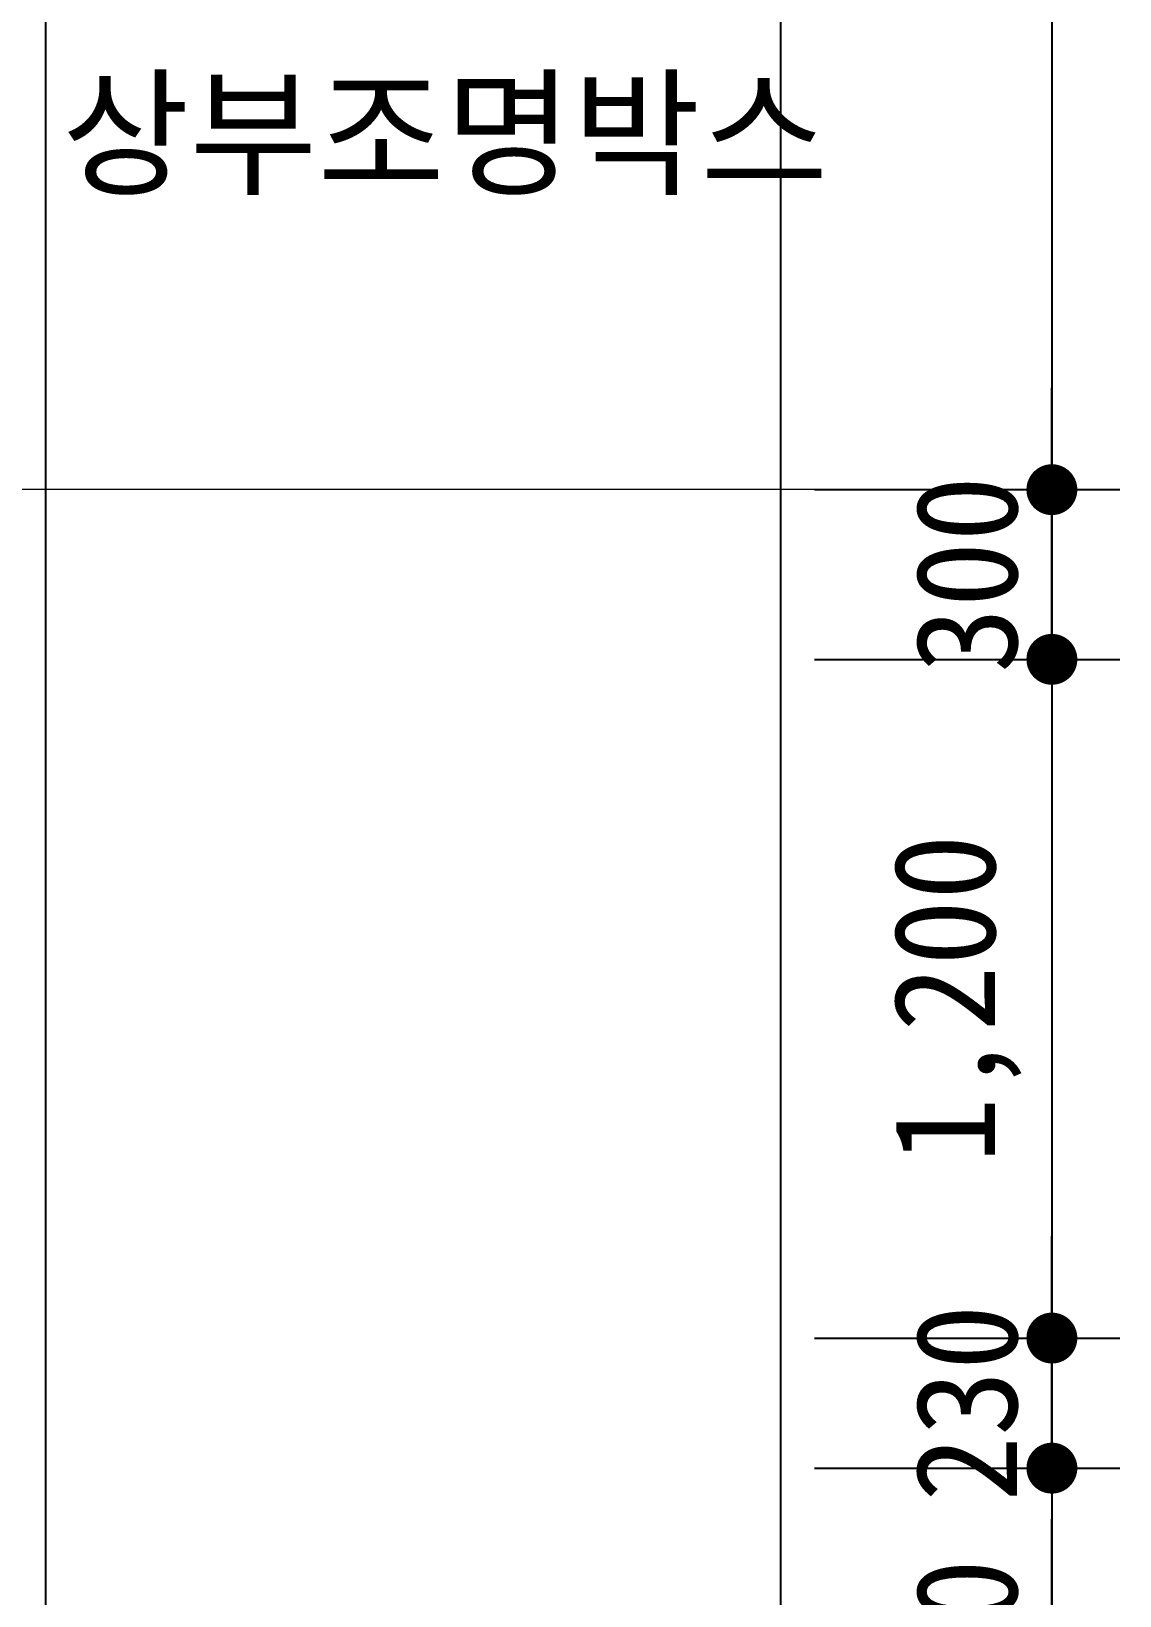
# Model space of a CAD drawing. Header units: millimetres. Extents: x -423835 to -174325, y -1379898 to -1311126.
# Drawn here: x -384055 to -382130, y -1369788 to -1367022 of the extents above; entities that cross this region are included whole.
import ezdxf
from ezdxf.enums import TextEntityAlignment as Align

# ---------------------------------------------------------------- set-up
doc = ezdxf.new("R2010")
doc.units = ezdxf.units.MM
doc.header["$LTSCALE"] = 100
doc.header["$MEASUREMENT"] = 0
doc.header["$PDSIZE"] = -10
doc.layers.get('0').update_dxf_attribs({"linetype": 'CONTINUOUS'})
doc.layers.get('Defpoints').update_dxf_attribs({"color": 153, "linetype": 'CONTINUOUS'})
doc.layers.add('A-DIMS', color=7, linetype='CONTINUOUS')
doc.layers.add('AA-AXIS-LINE-1', color=1, linetype='CONTINUOUS')
doc.layers.add('A-MKXS-TEXT1', color=3, linetype='CONTINUOUS', lineweight=25)
doc.layers.add('A-XXXX-NPLT', color=144, linetype='CONTINUOUS', lineweight=0, plot=False)
doc.styles.add('HY울릉도L', font='')
doc.styles.add('돋움체', font='')
doc.styles.get('HY울릉도L').set_extended_font_data('HYwulM')
doc.styles.get('돋움체').set_extended_font_data('DotumChe')
doc.dimstyles.new('CDIM', dxfattribs={"dimtxt": 3, "dimasz": 1.5, "dimexe": 2, "dimexo": 1, "dimgap": 1, "dimtad": 1, "dimdec": 0, "dimrnd": 0.5, "dimzin": 0, "dimdsep": 32, "dimlunit": 6, "dimtxsty": 'HY울릉도L', "dimblk1": '_CIDOT', "dimblk2": '_CIDOT', "dimsah": 1, "dimcen": 5.5, "dimclrd": 2, "dimclre": 2, "dimclrt": 7, "dimadec": 0, "dimazin": 0, "dimtfac": 1, "dimtdec": 0, "dimtix": 1, "dimtmove": 2, "dimatfit": 1, "dimldrblk": '_CIDOT', "dimfxl": 1, "dimtolj": 1, "dimtzin": 0, "dimlwd": -1, "dimarcsym": 0})

# ---------------------------------------------------------------- blocks, each defined once
blk = doc.blocks.new('_CIDOT')
at = {"color": 0, "linetype": 'ByBlock'}
blk.add_line((2, 0), (-1, 0), dxfattribs=at)
at = {"color": 0, "linetype": 'ByBlock', "const_width": 0.5}
blk.add_lwpolyline([(-0.25, 0, 1), (0.25, 0, 1)], format="xyb", close=True, dxfattribs=at)
blk = doc.blocks.new('*D441')
at = {"layer": 'A-DIMS', "lineweight": -2, "transparency": 16777216}
for p, q in [((-382670.4, -1369562.1), (-382130.4, -1369562.1)), ((-382670.4, -1370232.1), (-382130.4, -1370232.1))]:
    blk.add_line(p, q, dxfattribs=at)
at = {"layer": 'A-DIMS', "transparency": 16777216}
blk.add_line((-382250.4, -1370142.1), (-382250.4, -1369652.1), dxfattribs=at)
at = {"layer": 'Defpoints', "color": 0, "transparency": 16777216}
for p in [(-382730.4, -1369562.1), (-382250.4, -1369562.1), (-382730.4, -1370232.1)]:
    blk.add_point(p, dxfattribs=at)
at = {"layer": 'A-DIMS', "transparency": 16777216, "xscale": 90, "yscale": 90, "zscale": 90}
for p, rotation in [((-382250.4, -1369562.1), 90), ((-382250.4, -1370232.1), 270)]:
    blk.add_blockref('_CIDOT', p, dxfattribs=dict(at, rotation=rotation))
at = {"layer": 'A-DIMS', "color": 3, "transparency": 16777216, "insert": (-382400.5, -1369897.1), "char_height": 180, "attachment_point": 5, "rotation": 90, "style": '돋움체'}
blk.add_mtext('\\A1;670', dxfattribs=at)
blk = doc.blocks.new('*D801')
at = {"layer": 'A-DIMS', "transparency": 16777216}
for p, q in [((-382250.4, -1369242.1), (-382250.4, -1369152.1)), ((-382250.4, -1369562.1), (-382250.4, -1369332.1)), ((-382250.4, -1369652.1), (-382250.4, -1369742.1))]:
    blk.add_line(p, q, dxfattribs=at)
at = {"layer": 'A-DIMS', "lineweight": -2, "transparency": 16777216}
for p, q in [((-382670.4, -1369332.1), (-382130.4, -1369332.1)), ((-382670.4, -1369562.1), (-382130.4, -1369562.1))]:
    blk.add_line(p, q, dxfattribs=at)
at = {"layer": 'Defpoints', "color": 0, "transparency": 16777216}
for p in [(-382730.4, -1369332.1), (-382250.4, -1369332.1), (-382730.4, -1369562.1)]:
    blk.add_point(p, dxfattribs=at)
at = {"layer": 'A-DIMS', "transparency": 16777216, "xscale": 90, "yscale": 90, "zscale": 90}
for p, rotation in [((-382250.4, -1369332.1), 270), ((-382250.4, -1369562.1), 90)]:
    blk.add_blockref('_CIDOT', p, dxfattribs=dict(at, rotation=rotation))
at = {"layer": 'A-DIMS', "color": 3, "transparency": 16777216, "insert": (-382400.5, -1369447.1), "char_height": 180, "attachment_point": 5, "rotation": 90, "style": '돋움체'}
blk.add_mtext('\\A1;230', dxfattribs=at)
blk = doc.blocks.new('*D802')
at = {"layer": 'A-DIMS', "transparency": 16777216}
for p, q in [((-382250.4, -1367742.1), (-382250.4, -1367652.1)), ((-382250.4, -1368132.1), (-382250.4, -1367832.1)), ((-382250.4, -1368222.1), (-382250.4, -1368312.1))]:
    blk.add_line(p, q, dxfattribs=at)
at = {"layer": 'A-DIMS', "lineweight": -2, "transparency": 16777216}
for p, q in [((-382670.4, -1367832.1), (-382130.4, -1367832.1)), ((-382670.4, -1368132.1), (-382130.4, -1368132.1))]:
    blk.add_line(p, q, dxfattribs=at)
at = {"layer": 'Defpoints', "color": 0, "transparency": 16777216}
for p in [(-382730.4, -1367832.1), (-382250.4, -1367832.1), (-382730.4, -1368132.1)]:
    blk.add_point(p, dxfattribs=at)
at = {"layer": 'A-DIMS', "transparency": 16777216, "xscale": 90, "yscale": 90, "zscale": 90}
for p, rotation in [((-382250.4, -1367832.1), 270), ((-382250.4, -1368132.1), 90)]:
    blk.add_blockref('_CIDOT', p, dxfattribs=dict(at, rotation=rotation))
at = {"layer": 'A-DIMS', "color": 3, "transparency": 16777216, "insert": (-382400.5, -1367982.1), "char_height": 180, "attachment_point": 5, "rotation": 90, "style": '돋움체'}
blk.add_mtext('\\A1;300', dxfattribs=at)
blk = doc.blocks.new('*D803')
at = {"layer": 'A-DIMS', "lineweight": -2, "transparency": 16777216}
for p, q in [((-382670.4, -1368132.1), (-382130.4, -1368132.1)), ((-382670.4, -1369332.1), (-382130.4, -1369332.1))]:
    blk.add_line(p, q, dxfattribs=at)
at = {"layer": 'A-DIMS', "transparency": 16777216}
blk.add_line((-382250.4, -1368222.1), (-382250.4, -1369242.1), dxfattribs=at)
at = {"layer": 'Defpoints', "color": 0, "transparency": 16777216}
for p in [(-382730.4, -1368132.1), (-382730.4, -1369332.1), (-382250.4, -1369332.1)]:
    blk.add_point(p, dxfattribs=at)
at = {"layer": 'A-DIMS', "transparency": 16777216, "xscale": 90, "yscale": 90, "zscale": 90}
for p, rotation in [((-382250.4, -1368132.1), 90), ((-382250.4, -1369332.1), 270)]:
    blk.add_blockref('_CIDOT', p, dxfattribs=dict(at, rotation=rotation))
at = {"layer": 'A-DIMS', "color": 3, "transparency": 16777216, "insert": (-382417.6, -1368732.1), "char_height": 180, "attachment_point": 5, "rotation": 90, "style": '돋움체'}
blk.add_mtext('\\A1;1,200', dxfattribs=at)

msp = doc.modelspace()

# ---------------------------------------------------------------- linework, layer by layer
at = {"layer": 'A-XXXX-NPLT'}
msp.add_line((-382560.4, -1367832.1), (-388610.4, -1367832.1), dxfattribs=at)
at = {"layer": 'AA-AXIS-LINE-1'}
msp.add_line((-384030.4, -1366954.3), (-384030.4, -1370532.1), dxfattribs=at)
at = {"layer": 'Defpoints'}
for p, q in [((-382730.4, -1365514.3), (-382730.4, -1370532.1)), ((-382250.4, -1365514.3), (-382250.4, -1370532.1))]:
    msp.add_line(p, q, dxfattribs=at)

# ---------------------------------------------------------------- texts
at = {"layer": 'A-MKXS-TEXT1', "style": '돋움체'}
msp.add_text('상부조명박스', height=180, dxfattribs=at).set_placement((-384001.3, -1367202.1), align=Align.MIDDLE_LEFT)

# ---------------------------------------------------------------- dimensions: what is measured, and where the dimension line sits
at = {"layer": 'A-DIMS'}
for base, p1, p2, angle, picture, middle in [((-382250.4, -1367832.1), (-382730.4, -1368132.1), (-382730.4, -1367832.1), 90, '*D802', (-382400.5, -1367982.1)), ((-382250.4, -1369332.1), (-382730.4, -1368132.1), (-382730.4, -1369332.1), 270, '*D803', (-382417.6, -1368732.1)), ((-382250.4, -1369332.1), (-382730.4, -1369562.1), (-382730.4, -1369332.1), 90, '*D801', (-382400.5, -1369447.1)), ((-382250.4, -1369562.1), (-382730.4, -1370232.1), (-382730.4, -1369562.1), 90, '*D441', (-382400.5, -1369897.1))]:
    dim = msp.add_linear_dim(base=base, p1=p1, p2=p2, angle=angle, dimstyle='CDIM', override={"dimscale": 60, "dimtxsty": '돋움체', "dimclrd": 256, "dimclre": 256, "dimclrt": 3}, dxfattribs=at)
    dim.commit()
    dim.dimension.update_dxf_attribs({"geometry": picture, "text_midpoint": middle})

doc.saveas('drawing.dxf')
